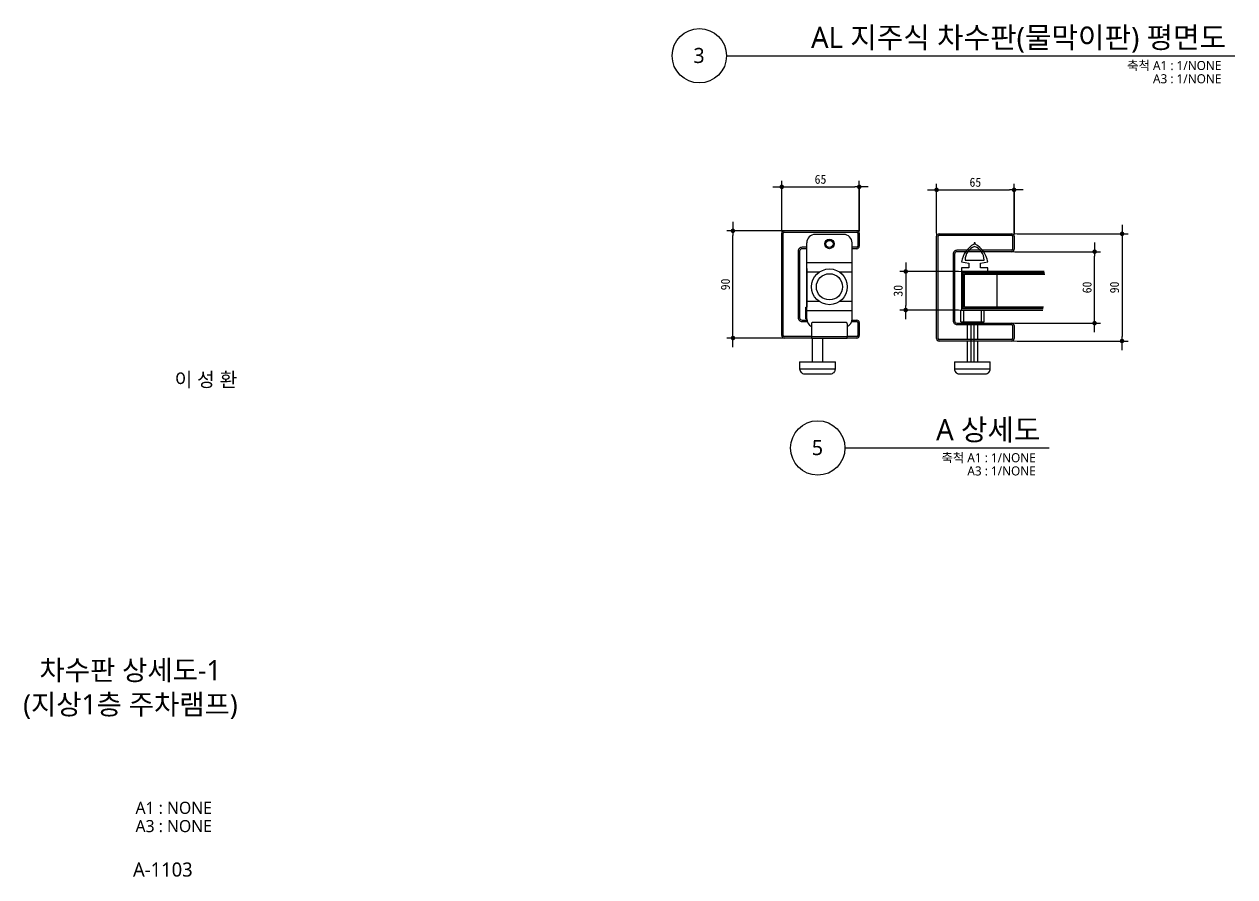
# Model space of a CAD drawing. Header units: millimetres. Extents: x 4892990 to 5673724, y 2128419 to 2381812.
# Drawn here: x 5659951 to 5665960, y 2372092 to 2376325 of the extents above; entities that cross this region are included whole.
import ezdxf
from ezdxf.enums import TextEntityAlignment as Align

# ---------------------------------------------------------------- set-up
doc = ezdxf.new("R2010")
doc.units = ezdxf.units.MM
doc.header["$LTSCALE"] = 1000
doc.layers.get('0').update_dxf_attribs({"linetype": 'CONTINUOUS'})
for name, color, linetype, lineweight in [('A-BORD-TEXT', 3, 'CONTINUOUS', 25), ('A-DIMS', 7, 'CONTINUOUS', 25), ('A-XXXX-SYMB', 7, 'CONTINUOUS', 25), ('A-XXXX-TXT1', 3, 'CONTINUOUS', 25)]:
    doc.layers.add(name, color=color, linetype=linetype, lineweight=lineweight)
doc.styles.add('HY울릉도L', font='malgun.ttf')
doc.styles.add('돋움체', font='')
doc.styles.add('맑은고딕', font='malgun.ttf')
doc.styles.get('돋움체').set_extended_font_data('DotumChe')
doc.dimstyles.new('CDIM', dxfattribs={"dimtxt": 3, "dimasz": 1.5, "dimexe": 2, "dimexo": 1, "dimgap": 1, "dimtad": 1, "dimdec": 0, "dimrnd": 0.5, "dimzin": 0, "dimdsep": 32, "dimlunit": 6, "dimtxsty": 'HY울릉도L', "dimblk1": '_CIDOT', "dimblk2": '_CIDOT', "dimsah": 1, "dimcen": 5.5, "dimclrd": 2, "dimclre": 2, "dimclrt": 7, "dimadec": 0, "dimazin": 0, "dimtfac": 1, "dimtdec": 0, "dimtix": 1, "dimtmove": 2, "dimatfit": 1, "dimldrblk": '_CIDOT', "dimfxl": 1, "dimtolj": 1, "dimtzin": 0, "dimlwd": -1, "dimarcsym": 0})

# ---------------------------------------------------------------- blocks, each defined once
blk = doc.blocks.new('_CIDOT')
at = {"color": 0, "linetype": 'ByBlock'}
blk.add_line((2, 0), (-1, 0), dxfattribs=at)
at = {"color": 0, "linetype": 'ByBlock', "const_width": 0.5}
blk.add_lwpolyline([(-0.25, 0, 1), (0.25, 0, 1)], format="xyb", close=True, dxfattribs=at)
blk = doc.blocks.new('*D86')
at = {"layer": 'A-DIMS', "lineweight": -2, "transparency": 16777216}
for p, q in [((5663708.3, 2375299), (5663439, 2375299)), ((5663708.2, 2374766.8), (5663439, 2374766.8))]:
    blk.add_line(p, q, dxfattribs=at)
at = {"layer": 'A-DIMS', "transparency": 16777216}
blk.add_line((5663469, 2374789.3), (5663469, 2375276.5), dxfattribs=at)
at = {"layer": 'A-DIMS', "transparency": 16777216, "xscale": 22.5, "yscale": 22.5, "zscale": 22.5}
for p, rotation in [((5663469, 2375299), 90), ((5663469, 2374766.8), 270)]:
    blk.add_blockref('_CIDOT', p, dxfattribs=dict(at, rotation=rotation))
at = {"layer": 'A-DIMS', "color": 3, "transparency": 16777216, "insert": (5663431.5, 2375032.9), "char_height": 45, "attachment_point": 5, "rotation": 90, "style": '돋움체'}
blk.add_mtext('\\A1;90', dxfattribs=at)
blk = doc.blocks.new('*D87')
at = {"layer": 'A-DIMS', "lineweight": -2, "transparency": 16777216}
for p, q in [((5663711.4, 2375302.3), (5663711.4, 2375547.3)), ((5664095.8, 2375302.3), (5664095.8, 2375547.3))]:
    blk.add_line(p, q, dxfattribs=at)
at = {"layer": 'A-DIMS', "transparency": 16777216}
blk.add_line((5663733.9, 2375517.3), (5664073.3, 2375517.3), dxfattribs=at)
at = {"layer": 'A-DIMS', "transparency": 16777216, "xscale": 22.5, "yscale": 22.5, "zscale": 22.5, "rotation": 180}
blk.add_blockref('_CIDOT', (5663711.4, 2375517.3), dxfattribs=at)
at = {"layer": 'A-DIMS', "transparency": 16777216, "xscale": 22.5, "yscale": 22.5, "zscale": 22.5}
blk.add_blockref('_CIDOT', (5664095.8, 2375517.3), dxfattribs=at)
at = {"layer": 'A-DIMS', "color": 3, "transparency": 16777216, "insert": (5663903.6, 2375554.8), "char_height": 45, "attachment_point": 5, "style": '돋움체'}
blk.add_mtext('\\A1;65', dxfattribs=at)
blk = doc.blocks.new('*D88')
at = {"layer": 'A-DIMS', "lineweight": -2, "transparency": 16777216}
for p, q in [((5664480.1, 2375287.4), (5664480.1, 2375532.4)), ((5664864.4, 2375287.4), (5664864.4, 2375532.4))]:
    blk.add_line(p, q, dxfattribs=at)
at = {"layer": 'A-DIMS', "transparency": 16777216}
blk.add_line((5664502.6, 2375502.4), (5664841.9, 2375502.4), dxfattribs=at)
at = {"layer": 'A-DIMS', "transparency": 16777216, "xscale": 22.5, "yscale": 22.5, "zscale": 22.5, "rotation": 180}
blk.add_blockref('_CIDOT', (5664480.1, 2375502.4), dxfattribs=at)
at = {"layer": 'A-DIMS', "transparency": 16777216, "xscale": 22.5, "yscale": 22.5, "zscale": 22.5}
blk.add_blockref('_CIDOT', (5664864.4, 2375502.4), dxfattribs=at)
at = {"layer": 'A-DIMS', "color": 3, "transparency": 16777216, "insert": (5664672.3, 2375539.9), "char_height": 45, "attachment_point": 5, "style": '돋움체'}
blk.add_mtext('\\A1;65', dxfattribs=at)
blk = doc.blocks.new('*D89')
at = {"layer": 'A-DIMS', "lineweight": -2, "transparency": 16777216}
for p, q in [((5664588.6, 2375097.2), (5664296.6, 2375097.2)), ((5664588.7, 2374905.6), (5664296.6, 2374905.6))]:
    blk.add_line(p, q, dxfattribs=at)
at = {"layer": 'A-DIMS', "transparency": 16777216}
blk.add_line((5664326.6, 2375074.7), (5664326.6, 2374928.1), dxfattribs=at)
at = {"layer": 'A-DIMS', "transparency": 16777216, "xscale": 22.5, "yscale": 22.5, "zscale": 22.5}
for p, rotation in [((5664326.6, 2375097.2), 90), ((5664326.6, 2374905.6), 270)]:
    blk.add_blockref('_CIDOT', p, dxfattribs=dict(at, rotation=rotation))
at = {"layer": 'A-DIMS', "color": 3, "transparency": 16777216, "insert": (5664289, 2375001.4), "char_height": 45, "attachment_point": 5, "rotation": 90, "style": '돋움체'}
blk.add_mtext('\\A1;30', dxfattribs=at)
blk = doc.blocks.new('*D90')
at = {"layer": 'A-DIMS', "lineweight": -2, "transparency": 16777216}
for p, q in [((5664867.6, 2375195.4), (5665294.3, 2375195.4)), ((5664867.6, 2374840.6), (5665294.3, 2374840.6))]:
    blk.add_line(p, q, dxfattribs=at)
at = {"layer": 'A-DIMS', "transparency": 16777216}
blk.add_line((5665264.3, 2374863.1), (5665264.3, 2375172.9), dxfattribs=at)
at = {"layer": 'A-DIMS', "transparency": 16777216, "xscale": 22.5, "yscale": 22.5, "zscale": 22.5}
for p, rotation in [((5665264.3, 2375195.4), 90), ((5665264.3, 2374840.6), 270)]:
    blk.add_blockref('_CIDOT', p, dxfattribs=dict(at, rotation=rotation))
at = {"layer": 'A-DIMS', "color": 3, "transparency": 16777216, "insert": (5665226.8, 2375018), "char_height": 45, "attachment_point": 5, "rotation": 90, "style": '돋움체'}
blk.add_mtext('\\A1;60', dxfattribs=at)
blk = doc.blocks.new('*D91')
at = {"layer": 'A-DIMS', "lineweight": -2, "transparency": 16777216}
for p, q in [((5664879.4, 2375284.1), (5665430.6, 2375284.1)), ((5664879.4, 2374751.9), (5665430.6, 2374751.9))]:
    blk.add_line(p, q, dxfattribs=at)
at = {"layer": 'A-DIMS', "transparency": 16777216}
blk.add_line((5665400.6, 2375261.6), (5665400.6, 2374774.4), dxfattribs=at)
at = {"layer": 'A-DIMS', "transparency": 16777216, "xscale": 22.5, "yscale": 22.5, "zscale": 22.5}
for p, rotation in [((5665400.6, 2375284.1), 90), ((5665400.6, 2374751.9), 270)]:
    blk.add_blockref('_CIDOT', p, dxfattribs=dict(at, rotation=rotation))
at = {"layer": 'A-DIMS', "color": 3, "transparency": 16777216, "insert": (5665363.1, 2375018), "char_height": 45, "attachment_point": 5, "rotation": 90, "style": '돋움체'}
blk.add_mtext('\\A1;90', dxfattribs=at)

msp = doc.modelspace()

# ---------------------------------------------------------------- linework, layer by layer
at = {"color": 7, "linetype": 'Continuous', "lineweight": 18, "ltscale": 25}
for p, q in [((5663711.43, 2375287.26), (5663711.43, 2375517.26)), ((5664095.81, 2375287.26), (5664095.81, 2375517.26)), ((5664480.06, 2375272.35), (5664480.06, 2375502.35)), ((5664864.44, 2375272.35), (5664864.44, 2375502.35)), ((5664864.52, 2375284.11), (5665400.65, 2375284.11)), ((5664852.69, 2375195.4), (5665264.29, 2375195.4)), ((5664603.62, 2375097.24), (5664326.57, 2375097.24)), ((5664603.62, 2374905.64), (5664326.57, 2374905.64)), ((5664852.69, 2374840.59), (5665264.29, 2374840.59)), ((5663723.18, 2374766.79), (5663469, 2374766.79)), ((5664852.69, 2374751.88), (5665400.65, 2374751.88))]:
    msp.add_line(p, q, dxfattribs=at)
at = {"color": 7, "linetype": 'Continuous', "lineweight": 25, "ltscale": 25}
for p, q in [((5664095.81, 2375517.24), (5664095.81, 2375299.01)), ((5664864.44, 2375502.33), (5664864.44, 2375284.11)), ((5664095.81, 2375299.01), (5663463.47, 2375299.01)), ((5663711.43, 2374778.62), (5663711.43, 2375287.18)), ((5663718.52, 2374778.62), (5663718.52, 2375287.18)), ((5663723.25, 2375291.92), (5664083.98, 2375291.92)), ((5664088.71, 2375287.18), (5664088.71, 2375222.14)), ((5664095.81, 2375287.18), (5664095.81, 2375222.14)), ((5664491.89, 2375284.11), (5664852.62, 2375284.11)), ((5663835.61, 2375140.78), (5663835.61, 2375239.88)), ((5664018.93, 2375281.27), (5663877.01, 2375281.27)), ((5664060.33, 2375140.78), (5664060.33, 2375239.88)), ((5664480.06, 2374763.71), (5664480.06, 2375272.28)), ((5664487.16, 2374763.71), (5664487.16, 2375272.28)), ((5664491.89, 2375277.01), (5664852.62, 2375277.01)), ((5664665.75, 2375239.16), (5664665.75, 2375233.25)), ((5664671.66, 2375239.16), (5664665.75, 2375239.16)), ((5664671.66, 2375233.25), (5664671.66, 2375239.16)), ((5664857.35, 2375272.28), (5664857.35, 2375207.23)), ((5664864.44, 2375272.28), (5664864.44, 2375207.23)), ((5663793.03, 2375198.48), (5663793.03, 2374867.32)), ((5663800.13, 2375198.48), (5663800.13, 2374867.32)), ((5663835.61, 2375217.4), (5663811.96, 2375217.4)), ((5663835.61, 2375210.31), (5663811.96, 2375210.31)), ((5663835.02, 2375159.79), (5663835.61, 2375162.92)), ((5664083.98, 2375217.4), (5664060.33, 2375217.4)), ((5664083.98, 2375210.31), (5664060.33, 2375210.31)), ((5664561.67, 2375183.57), (5664561.67, 2374852.41)), ((5664568.76, 2375183.57), (5664568.76, 2374852.41)), ((5664852.62, 2375202.5), (5664580.59, 2375202.5)), ((5664852.62, 2375195.4), (5664580.59, 2375195.4)), ((5663835.61, 2375159.69), (5663835.02, 2375159.79)), ((5663835.02, 2375112.14), (5663835.02, 2375129.88)), ((5663835.02, 2375129.88), (5663835.61, 2375129.88)), ((5663835.02, 2375112.14), (5663835.61, 2375112.14)), ((5663835.02, 2375112.14), (5663835.02, 2374920.54)), ((5664060.33, 2375140.78), (5663835.61, 2375140.78)), ((5663835.61, 2375093.47), (5663835.61, 2375140.78)), ((5664060.33, 2375093.47), (5664060.33, 2375140.78)), ((5664603.65, 2375144.89), (5664639.13, 2375138.63)), ((5664603.65, 2375114.98), (5664603.65, 2375097.24)), ((5664639.13, 2375114.98), (5664603.65, 2375114.98)), ((5664621.39, 2375153.76), (5664716.01, 2375153.76)), ((5664639.13, 2375138.63), (5664639.13, 2375114.98)), ((5664698.27, 2375138.63), (5664733.75, 2375144.89)), ((5664698.27, 2375114.98), (5664698.27, 2375138.63)), ((5664733.75, 2375114.98), (5664698.27, 2375114.98)), ((5664733.75, 2375097.24), (5664733.75, 2375114.98)), ((5663896.72, 2375093.47), (5663835.61, 2375093.47)), ((5663835.61, 2374948.67), (5663835.61, 2375093.47)), ((5664060.33, 2375093.47), (5663999.22, 2375093.47)), ((5664060.33, 2374948.67), (5664060.33, 2375093.47)), ((5664603.65, 2375097.24), (5664603.65, 2375090.14)), ((5665013.95, 2375097.24), (5664603.65, 2375097.24)), ((5664603.65, 2375097.24), (5664733.75, 2375097.24)), ((5664603.65, 2375090.14), (5665015.5, 2375090.14)), ((5664603.65, 2375090.14), (5664603.65, 2374912.73)), ((5664603.65, 2375090.14), (5664610.75, 2375090.14)), ((5664610.75, 2375090.14), (5664610.75, 2374912.73)), ((5664780.1, 2375090.14), (5664610.75, 2375090.14)), ((5664617.85, 2374919.83), (5664617.85, 2375083.04)), ((5664617.85, 2375083.04), (5664780.1, 2375083.04)), ((5665015.5, 2375090.14), (5664780.1, 2375090.14)), ((5664780.1, 2375083.04), (5665016.91, 2375083.04)), ((5664781.06, 2374919.83), (5664781.06, 2375083.04)), ((5663896.72, 2374948.67), (5663835.61, 2374948.67)), ((5663835.61, 2374901.37), (5663835.61, 2374948.67)), ((5664060.33, 2374948.67), (5663999.22, 2374948.67)), ((5664060.33, 2374901.37), (5664060.33, 2374948.67)), ((5663830.79, 2374861.41), (5663830.79, 2374920.54)), ((5663830.79, 2374920.54), (5663835.02, 2374920.54)), ((5663835.02, 2374920.54), (5663835.61, 2374920.54)), ((5664060.33, 2374901.37), (5663835.61, 2374901.37)), ((5663835.61, 2374861.41), (5663835.61, 2374901.37)), ((5664060.33, 2374861.41), (5664060.33, 2374901.37)), ((5664599.43, 2374846.5), (5664599.43, 2374905.64)), ((5664599.43, 2374905.64), (5664603.65, 2374905.64)), ((5664603.65, 2374912.73), (5664603.65, 2374905.64)), ((5665008.76, 2374912.73), (5664603.65, 2374912.73)), ((5664610.75, 2374912.73), (5664603.65, 2374912.73)), ((5664603.65, 2374905.64), (5665006.63, 2374905.64)), ((5664610.75, 2374912.73), (5664780.1, 2374912.73)), ((5664614.32, 2374846.5), (5664614.32, 2374905.64)), ((5664614.32, 2374905.64), (5664700.62, 2374905.64)), ((5664780.1, 2374919.83), (5664617.85, 2374919.83)), ((5664700.62, 2374905.64), (5664700.62, 2374846.5)), ((5664715.51, 2374846.5), (5664715.51, 2374905.64)), ((5665010.74, 2374919.83), (5664780.1, 2374919.83)), ((5664780.1, 2374912.73), (5665008.76, 2374912.73)), ((5663811.96, 2374855.49), (5663836.04, 2374855.49)), ((5663811.96, 2374848.4), (5663837.71, 2374848.4)), ((5663830.79, 2374861.41), (5663835.61, 2374861.41)), ((5663859.27, 2374837.75), (5663859.27, 2374772.7)), ((5664030.76, 2374843.66), (5663865.18, 2374843.66)), ((5664036.67, 2374837.75), (5664036.67, 2374772.7)), ((5664058.23, 2374848.4), (5664083.98, 2374848.4)), ((5664059.9, 2374855.49), (5664083.98, 2374855.49)), ((5664088.71, 2374843.66), (5664088.71, 2374778.62)), ((5664095.81, 2374843.66), (5664095.81, 2374778.62)), ((5664580.59, 2374840.59), (5664852.62, 2374840.59)), ((5664580.59, 2374833.49), (5664852.62, 2374833.49)), ((5664599.43, 2374846.5), (5664614.32, 2374846.5)), ((5664614.32, 2374846.5), (5664700.62, 2374846.5)), ((5664630.86, 2374846.5), (5664630.86, 2374840.59)), ((5664630.86, 2374833.49), (5664630.86, 2374758.98)), ((5664650.92, 2374647.45), (5664650.92, 2374846.5)), ((5664650.92, 2374846.5), (5664664.01, 2374846.5)), ((5664664.01, 2374846.5), (5664664.01, 2374647.51)), ((5664684.08, 2374840.59), (5664684.08, 2374846.5)), ((5664684.08, 2374758.98), (5664684.08, 2374833.49)), ((5664700.62, 2374846.5), (5664715.51, 2374846.5)), ((5664857.35, 2374828.76), (5664857.35, 2374763.71)), ((5664864.44, 2374828.76), (5664864.44, 2374763.71)), ((5663859.27, 2374773.88), (5663723.25, 2374773.88)), ((5663859.27, 2374766.79), (5663723.25, 2374766.79)), ((5664036.67, 2374772.7), (5663859.27, 2374772.7)), ((5663859.27, 2374772.7), (5663859.27, 2374766.79)), ((5663859.27, 2374766.79), (5664036.67, 2374766.79)), ((5663862.22, 2374766.79), (5663862.22, 2374648.52)), ((5663915.45, 2374648.52), (5663915.45, 2374766.79)), ((5664083.98, 2374773.88), (5664036.67, 2374773.88)), ((5664036.67, 2374766.79), (5664036.67, 2374772.7)), ((5664083.98, 2374766.79), (5664036.67, 2374766.79)), ((5664852.62, 2374758.98), (5664491.89, 2374758.98)), ((5664852.62, 2374751.88), (5664491.89, 2374751.88)), ((5664630.86, 2374751.88), (5664630.86, 2374648.26)), ((5664684.08, 2374648.52), (5664684.08, 2374751.88)), ((5663800.13, 2374648.52), (5663800.13, 2374613.03)), ((5663800.13, 2374648.52), (5663977.54, 2374648.52)), ((5663977.54, 2374613.03), (5663977.54, 2374648.52)), ((5664568.76, 2374648.52), (5664568.76, 2374613.03)), ((5664568.76, 2374648.52), (5664746.17, 2374648.52)), ((5664746.17, 2374613.03), (5664746.17, 2374648.52)), ((5663823.78, 2374589.38), (5663953.88, 2374589.38)), ((5664592.42, 2374589.38), (5664722.52, 2374589.38))]:
    msp.add_line(p, q, dxfattribs=at)
at = {"color": 8, "linetype": 'Continuous', "lineweight": 25, "ltscale": 25}
for p, q in [((5663977.54, 2374613.03), (5663800.13, 2374613.03)), ((5664746.17, 2374613.03), (5664568.76, 2374613.03))]:
    msp.add_line(p, q, dxfattribs=at)
at = {"color": 7, "linetype": 'Continuous', "lineweight": 25, "ltscale": 625}
for centre, radius in [((5663947.97, 2375233.96), 23.65), ((5663947.97, 2375233.96), 17.74), ((5663947.97, 2375021.07), 88.7), ((5663947.97, 2375021.07), 65.05)]:
    msp.add_circle(centre, radius, dxfattribs=at)
for centre, radius, start, end in [((5663723.25, 2375287.18), 11.83, 89.997651, 179.999681), ((5663723.25, 2375287.19), 4.73, 89.99075, 180.008316), ((5664083.98, 2375287.18), 11.83, 0.000319, 89.998934), ((5664083.98, 2375287.19), 4.73, 359.991683, 90.000712), ((5664491.89, 2375272.28), 11.83, 89.997651, 179.999681), ((5664852.62, 2375272.28), 11.83, 0.000319, 89.998934), ((5663877.01, 2375239.88), 41.4, 90.000656, 179.999603), ((5664018.93, 2375239.88), 41.4, 0.000397, 89.999344), ((5664491.89, 2375272.28), 4.73, 89.99075, 180.008316), ((5664729.03, 2375122.78), 127.31, 119.806905, 170.000113), ((5664608.38, 2375122.78), 127.31, 9.999887, 60.193095), ((5664852.62, 2375272.28), 4.73, 359.991683, 90.000712), ((5663811.96, 2375198.48), 18.92, 89.997966, 180.001067), ((5663811.96, 2375198.48), 11.83, 89.997719, 179.9996), ((5664083.98, 2375222.13), 4.73, 269.999174, 0.008397), ((5664083.98, 2375222.14), 11.83, 270.001134, 359.999613), ((5664580.59, 2375183.57), 18.92, 89.997966, 180.001067), ((5664580.59, 2375183.57), 11.83, 89.997719, 179.9996), ((5664693.93, 2375153.76), 72.53, 110.350398, 180.000514), ((5664643.48, 2375153.76), 72.54, 0.000944, 69.648144), ((5664852.62, 2375207.23), 11.83, 270.001134, 359.999613), ((5664852.62, 2375207.23), 4.73, 269.999174, 0.008397), ((5663811.96, 2374867.32), 18.92, 179.998971, 270.001963), ((5663811.96, 2374867.32), 11.83, 180.00041, 270.002258), ((5663877.01, 2374861.41), 41.4, 179.999788, 244.622609), ((5663865.18, 2374837.75), 5.91, 89.997742, 179.999483), ((5664030.76, 2374837.75), 5.91, 0.000517, 90.002258), ((5664018.93, 2374861.41), 41.4, 295.377391, 0.000212), ((5664083.98, 2374843.66), 11.83, 0.00041, 89.998843), ((5664083.98, 2374843.67), 4.73, 359.991589, 90.00094), ((5664580.59, 2374852.41), 18.92, 179.998971, 270.001963), ((5664580.59, 2374852.41), 11.83, 180.00041, 270.002258), ((5664852.62, 2374828.76), 11.83, 0.00041, 89.998843), ((5664852.62, 2374828.76), 4.73, 359.991589, 90.00094), ((5663723.25, 2374778.62), 11.83, 180.000517, 270.002258), ((5663723.25, 2374778.61), 4.73, 179.99159, 270.009478), ((5664083.98, 2374778.61), 4.73, 269.99906, 0.008411), ((5664083.98, 2374778.62), 11.83, 270.001157, 359.999483), ((5664491.89, 2374763.71), 11.83, 180.000517, 270.002258), ((5664491.89, 2374763.71), 4.73, 179.99159, 270.009478), ((5664852.62, 2374763.71), 11.83, 270.001157, 359.999483), ((5664852.62, 2374763.71), 4.73, 269.99906, 0.008411), ((5663823.78, 2374613.03), 23.65, 180.00041, 270.000551), ((5663953.88, 2374613.03), 23.65, 269.999449, 359.99959), ((5664592.42, 2374613.03), 23.65, 180.00041, 270.000551), ((5664722.52, 2374613.03), 23.65, 269.999449, 359.99959)]:
    msp.add_arc(centre, radius, start, end, dxfattribs=at)
at = {"layer": 'A-XXXX-SYMB'}
for p, q in [((5663437.17, 2376168.04), (5665960.15, 2376168.04)), ((5664025.08, 2374221.03), (5665038.62, 2374221.03))]:
    msp.add_line(p, q, dxfattribs=at)
for centre in [(5663302.17, 2376168.04), (5663890.08, 2374221.03)]:
    msp.add_circle(centre, 135, dxfattribs=at)

# ---------------------------------------------------------------- texts
at = {"layer": 'A-BORD-TEXT', "style": '맑은고딕'}
for s, height, p in [('이 성 환', 70, (5661008.19, 2374525.09)), ('A1 : NONE', 60, (5660882.75, 2372404.54)), ('A3 : NONE', 60, (5660882.75, 2372313.84)), ('A-1103', 70, (5660786.95, 2372093.11))]:
    msp.add_text(s, height=height, dxfattribs=at).set_placement(p, align=Align.RIGHT)
for s, p in [('차수판 상세도-1', (5660477.98, 2373117.94)), ('(지상1층 주차램프)', (5660477.98, 2372947.83))]:
    msp.add_text(s, height=100, dxfattribs=at).set_placement(p, align=Align.MIDDLE_CENTER)
at = {"layer": 'A-XXXX-TXT1', "style": '맑은고딕'}
for s, p in [('AL 지주식 차수판(물막이판) 평면도', (5665917.27, 2376174.83)), ('A 상세도', (5664995.75, 2374227.82))]:
    msp.add_text(s, height=105, dxfattribs=at).set_placement(p, align=Align.BOTTOM_RIGHT)
for s, p in [('3', (5663300.44, 2376169.64)), ('5', (5663888.35, 2374222.63))]:
    msp.add_text(s, height=75, dxfattribs=at).set_placement(p, align=Align.MIDDLE)
for s, p in [('축척 A1 : 1/NONE', (5665893.91, 2376142.19)), ('A3 : 1/NONE', (5665893.91, 2376076.52)), ('축척 A1 : 1/NONE', (5664972.38, 2374195.19)), ('A3 : 1/NONE', (5664972.38, 2374129.51))]:
    msp.add_text(s, height=45, dxfattribs=at).set_placement(p, align=Align.TOP_RIGHT)

# ---------------------------------------------------------------- dimensions: what is measured, and where the dimension line sits
at = {"layer": 'A-DIMS'}
for base, p1, p2, picture, middle in [((5664095.81, 2375517.26), (5663711.43, 2375287.26), (5664095.81, 2375287.26), '*D87', (5663903.62, 2375554.79)), ((5664864.44, 2375502.35), (5664480.06, 2375272.35), (5664864.44, 2375272.35), '*D88', (5664672.25, 2375539.88))]:
    dim = msp.add_linear_dim(base=base, p1=p1, p2=p2, text='65', dimstyle='CDIM', override={"dimscale": 15, "dimtxsty": '돋움체', "dimclrd": 256, "dimclre": 256, "dimclrt": 3}, dxfattribs=at)
    dim.commit()
    dim.dimension.update_dxf_attribs({"geometry": picture, "text_midpoint": middle})
for base, p1, p2, text, picture, middle in [((5663469, 2375299.01), (5663723.18, 2374766.79), (5663723.25, 2375299.01), '90', '*D86', (5663431.47, 2375032.9)), ((5665400.65, 2374751.88), (5664864.44, 2375284.11), (5664864.44, 2374751.88), '90', '*D91', (5665363.12, 2375017.99)), ((5665264.29, 2375195.4), (5664852.62, 2374840.59), (5664852.62, 2375195.4), '60', '*D90', (5665226.76, 2375017.99)), ((5664326.57, 2374905.64), (5664603.62, 2375097.24), (5664603.65, 2374905.64), '30', '*D89', (5664289.04, 2375001.44))]:
    dim = msp.add_linear_dim(base=base, p1=p1, p2=p2, angle=90, text=text, dimstyle='CDIM', override={"dimscale": 15, "dimtxsty": '돋움체', "dimclrd": 256, "dimclre": 256, "dimclrt": 3}, dxfattribs=at)
    dim.commit()
    dim.dimension.update_dxf_attribs({"geometry": picture, "text_midpoint": middle})

doc.saveas('drawing.dxf')
